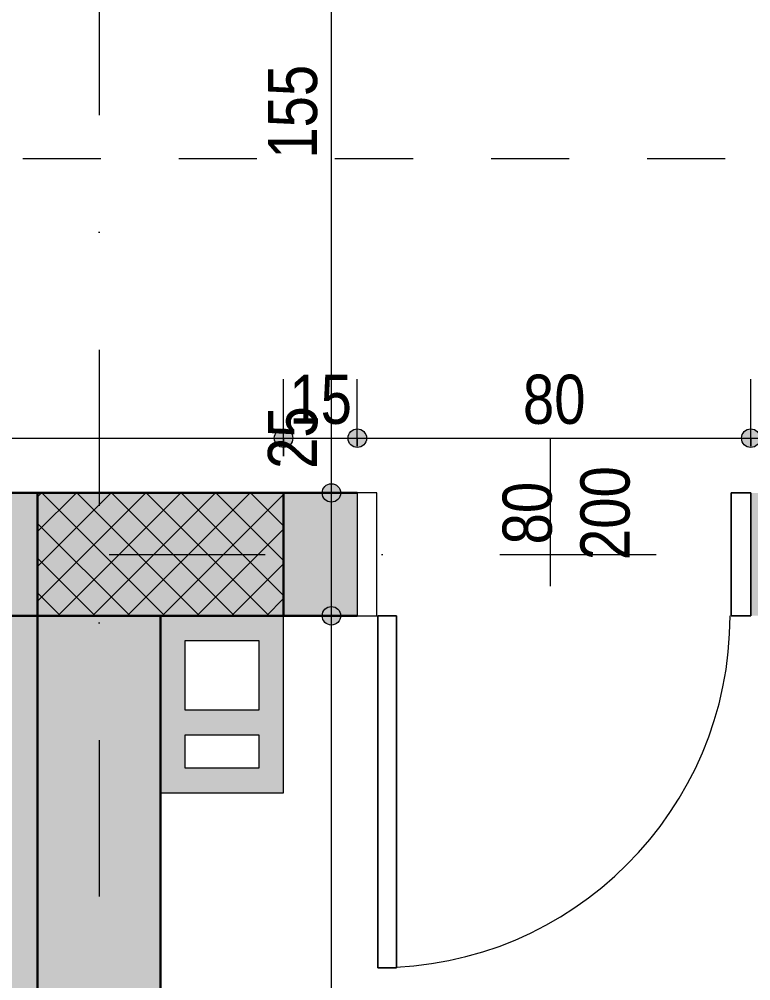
# Model space of a CAD drawing. Header units: centimetres. Extents: x -78 to 2009, y -1466 to 320.
# Drawn here: x 1335.4 to 1484.1, y -1000.8 to -805.2 of the extents above; entities that cross this region are included whole.
import ezdxf

# ---------------------------------------------------------------- set-up
doc = ezdxf.new("R2010")
doc.units = ezdxf.units.CM
doc.linetypes.add('Dash', pattern=[31.75, 15.875, -15.875])
doc.linetypes.add('Dash dot', pattern=[79.375, 31.75, -23.8125, 0, -23.8125])
for name, color, linetype, lineweight in [('A-ANNO-DIMS', 7, 'Continuous', 9), ('A-ANNO-DIMS-50', 7, 'Continuous', 9), ('A-DOOR', 7, 'Continuous', 9), ('A-DOOR-FRAM', 7, 'Continuous', 15), ('A-DOOR-IDEN', 7, 'Continuous', 9), ('A-GENM', 7, 'Continuous', 9), ('A-WALL', 7, 'Continuous', 9), ('A-WALL-PATT', 7, 'Continuous', 9), ('G-ANNO-SYMB', 7, 'Continuous', 9), ('S-COLS', 7, 'Continuous', 9), ('S-GRID', 7, 'Continuous', 9)]:
    doc.layers.add(name, color=color, linetype=linetype, lineweight=lineweight)
doc.styles.add('Arial Narrow_1', font='ARIALN.TTF', dxfattribs={"height": 10})
doc.styles.add('Arial Narrow_3', font='ARIALN.TTF', dxfattribs={"height": 10})
doc.dimstyles.new('TEC_DIM', dxfattribs={"dimscale": 30.48, "dimtxt": 10.23431, "dimasz": 0.492126, "dimexe": 0.393701, "dimexo": 0.246063, "dimgap": 0, "dimtad": 1, "dimdec": 0, "dimzin": 0, "dimdsep": 46, "dimtxsty": 'Arial Narrow_3', "dimblk1": 'DOTSMALL', "dimblk2": 'DOTSMALL', "dimsah": 1, "dimcen": 0.09, "dimazin": 0, "dimtfac": 1, "dimtdec": 4, "dimtix": 1, "dimtmove": 0, "dimatfit": 3, "dimfxl": 0, "dimtvp": 1, "dimtolj": 1, "dimtzin": 0, "dimarcsym": 0})
doc.dimstyles.new('TEC_DIM_2', dxfattribs={"dimscale": 30.48, "dimtxt": 10.23431, "dimasz": 0.492126, "dimexe": 0.393701, "dimexo": 0.246063, "dimgap": 0, "dimtad": 1, "dimdec": 0, "dimzin": 0, "dimdsep": 46, "dimtxsty": 'Arial Narrow_3', "dimblk1": 'DOTSMALL', "dimblk2": 'DOTSMALL', "dimsah": 1, "dimcen": 0.09, "dimazin": 0, "dimtfac": 1, "dimtdec": 4, "dimtix": 1, "dimtmove": 2, "dimatfit": 3, "dimfxl": 0, "dimtvp": 1, "dimtolj": 1, "dimtzin": 0, "dimarcsym": 0})
doc.dimstyles.new('TEC_DIM_3', dxfattribs={"dimscale": 30.48, "dimtxt": 10.23431, "dimasz": 0.492126, "dimexe": 0.393701, "dimexo": 0.246063, "dimgap": 0, "dimtad": 1, "dimdec": 0, "dimzin": 0, "dimdsep": 46, "dimtxsty": 'Arial Narrow_3', "dimblk1": 'DOTSMALL', "dimblk2": 'DOTSMALL', "dimsah": 1, "dimcen": 0.09, "dimazin": 0, "dimtfac": 1, "dimtdec": 4, "dimtix": 1, "dimtmove": 0, "dimatfit": 3, "dimfxl": 0, "dimtvp": 1, "dimtolj": 1, "dimtzin": 0, "dimarcsym": 0})

# ---------------------------------------------------------------- blocks, each defined once
blk = doc.blocks.new('TEC_DOOR-INT - 80x200-2358330-НИВО 1')
at = {"layer": 'A-DOOR', "lineweight": 15}
for p, q in [((32, 84.1), (32, 12.5)), ((35.8, 84.1), (32, 84.1)), ((32, 12.5), (32, 84.1)), ((32, 84.1), (35.8, 84.1)), ((35.8, 12.5), (35.8, 84.1)), ((35.8, 84.1), (35.8, 12.5)), ((32, 12.5), (35.8, 12.5)), ((35.8, 12.5), (32, 12.5))]:
    blk.add_line(p, q, dxfattribs=at)
at = {"layer": 'A-DOOR'}
blk.add_arc((35.8, 12.5), 71.6, 90, 180, dxfattribs=at)
at = {"layer": 'A-DOOR-FRAM'}
for p, q in [((-36, 12.5), (-40, 12.5)), ((-40, 12.5), (-40, -12.5)), ((-40, -12.5), (-40, 12.5)), ((-40, 12.5), (-36, 12.5)), ((-36, -12.5), (-36, 12.5)), ((-36, 12.5), (-36, -12.5)), ((40, 12.5), (36, 12.5)), ((36, 12.5), (36, -12.5)), ((36, 12.5), (36, -12.5)), ((40, 12.5), (36, 12.5)), ((40, -12.5), (40, 12.5)), ((40, -12.5), (40, 12.5)), ((-40, -12.5), (-36, -12.5)), ((-36, -12.5), (-40, -12.5)), ((36, -12.5), (40, -12.5)), ((36, -12.5), (40, -12.5))]:
    blk.add_line(p, q, dxfattribs=at)
blk = doc.blocks.new('TEC_CHIMNEY-2P - TEC_CHIMNEY-2P-2377915-НИВО 1')
at = {"layer": 'A-GENM', "true_color": 0x808080}
h = blk.add_hatch(color=8, dxfattribs=at)
h.paths.add_polyline_path([(0, 36), (0, 0), (25, 0), (25, 36)])
h.paths.add_polyline_path([(5, 31), (20, 31), (20, 24.23), (5, 24.23)])
h.paths.add_polyline_path([(5, 19.23), (20, 19.23), (20, 5), (5, 5)])
at = {"layer": 'A-GENM'}
for p, q in [((25, 36), (0, 36)), ((0, 36), (0, 0)), ((25, 0), (25, 36)), ((5, 24.23), (5, 31)), ((5, 31), (20, 31)), ((20, 31), (20, 24.23)), ((20, 24.23), (5, 24.23)), ((5, 19.23), (20, 19.23)), ((5, 5), (5, 19.23)), ((20, 19.23), (20, 5)), ((20, 5), (5, 5)), ((0, 0), (25, 0))]:
    blk.add_line(p, q, dxfattribs=at)
blk = doc.blocks.new('TEC_DOOR_TAG - TEC_DOOR_TAG-22318-НИВО 1')
at = {"layer": 'A-DOOR-IDEN'}
blk.add_line((-0.0145, -0.0167), (-0.0145, 0.5833), dxfattribs=at)
blk = doc.blocks.new('DIMBLOCK52-НИВО 1')
at = {"layer": 'A-ANNO-DIMS-50', "transparency": 16777216}
h = blk.add_hatch(color=256, dxfattribs=at)
edge = h.paths.add_edge_path()
edge.add_arc((124.14, -1408.87), 1.88, 0, 360)
h = blk.add_hatch(color=256, dxfattribs=at)
edge = h.paths.add_edge_path()
edge.add_arc((1799.14, -1408.87), 1.88, 0, 360)
for p, q in [((1799.14, -821.59), (1799.14, -1420.87)), ((1799.14, -1408.87), (1799.14, -821.59)), ((124.14, -954.09), (124.14, -1420.87)), ((124.14, -1408.87), (124.14, -954.09)), ((124.14, -1408.87), (1799.14, -1408.87))]:
    blk.add_line(p, q, dxfattribs=at)
for centre in [(124.14, -1408.87), (1799.14, -1408.87)]:
    blk.add_circle(centre, 1.88, dxfattribs=at)
at = {"layer": 'A-ANNO-DIMS-50', "color": 0, "transparency": 16777216, "insert": (948.97, -1395.94), "char_height": 10, "width": 30.4105, "attachment_point": 1, "line_spacing_factor": 0.974696, "style": 'Arial Narrow_3'}
blk.add_mtext('1675', dxfattribs=at)
blk = doc.blocks.new('_DotSmall')
at = {"color": 0, "linetype": 'ByBlock', "const_width": 0.5}
blk.add_lwpolyline([(-0.0625, 0, 1), (0.0625, 0, 1)], format="xyb", close=True, dxfattribs=at)
blk = doc.blocks.new('DIMBLOCK116-НИВО 1')
at = {"layer": 'A-ANNO-DIMS-50', "transparency": 16777216}
h = blk.add_hatch(color=256, dxfattribs=at)
edge = h.paths.add_edge_path()
edge.add_arc((1398.88, -926.59), 1.88, 0, 360)
h = blk.add_hatch(color=256, dxfattribs=at)
edge = h.paths.add_edge_path()
edge.add_arc((1398.88, -1181.59), 1.88, 0, 360)
for p, q in [((1403.73, -926.59), (1386.88, -926.59)), ((1398.88, -1181.59), (1398.88, -926.59)), ((1398.88, -926.59), (1403.73, -926.59)), ((1403.73, -1181.59), (1386.88, -1181.59)), ((1398.88, -1181.59), (1403.73, -1181.59))]:
    blk.add_line(p, q, dxfattribs=at)
for centre in [(1398.88, -926.59), (1398.88, -1181.59)]:
    blk.add_circle(centre, 1.88, dxfattribs=at)
at = {"layer": 'A-ANNO-DIMS-50', "color": 0, "transparency": 16777216, "insert": (1385.96, -1063.59), "char_height": 10, "width": 22.8079, "attachment_point": 1, "rotation": 90, "line_spacing_factor": 0.974696, "style": 'Arial Narrow_3'}
blk.add_mtext('255', dxfattribs=at)
blk = doc.blocks.new('DIMBLOCK117-НИВО 1')
at = {"layer": 'A-ANNO-DIMS-50', "transparency": 16777216}
h = blk.add_hatch(color=256, dxfattribs=at)
edge = h.paths.add_edge_path()
edge.add_arc((1398.88, -901.59), 1.88, 0, 360)
h = blk.add_hatch(color=256, dxfattribs=at)
edge = h.paths.add_edge_path()
edge.add_arc((1398.88, -926.59), 1.88, 0, 360)
for p, q in [((1403.73, -901.59), (1386.88, -901.59)), ((1398.88, -926.59), (1398.88, -901.59)), ((1398.88, -901.59), (1403.73, -901.59)), ((1403.73, -926.59), (1386.88, -926.59)), ((1398.88, -926.59), (1403.73, -926.59))]:
    blk.add_line(p, q, dxfattribs=at)
for centre in [(1398.88, -901.59), (1398.88, -926.59)]:
    blk.add_circle(centre, 1.88, dxfattribs=at)
at = {"layer": 'A-ANNO-DIMS-50', "color": 0, "transparency": 16777216, "insert": (1385.96, -896.71), "char_height": 10, "width": 15.2053, "attachment_point": 1, "rotation": 90, "line_spacing_factor": 0.974696, "style": 'Arial Narrow_3'}
blk.add_mtext('25', dxfattribs=at)
blk = doc.blocks.new('DIMBLOCK118-НИВО 1')
at = {"layer": 'A-ANNO-DIMS-50', "transparency": 16777216}
h = blk.add_hatch(color=256, dxfattribs=at)
edge = h.paths.add_edge_path()
edge.add_arc((1398.88, -746.59), 1.88, 0, 360)
h = blk.add_hatch(color=256, dxfattribs=at)
edge = h.paths.add_edge_path()
edge.add_arc((1398.88, -901.59), 1.88, 0, 360)
for p, q in [((1403.73, -746.59), (1386.88, -746.59)), ((1398.88, -901.59), (1398.88, -746.59)), ((1398.88, -746.59), (1403.73, -746.59)), ((1403.73, -901.59), (1386.88, -901.59)), ((1398.88, -901.59), (1403.73, -901.59))]:
    blk.add_line(p, q, dxfattribs=at)
for centre in [(1398.88, -746.59), (1398.88, -901.59)]:
    blk.add_circle(centre, 1.88, dxfattribs=at)
at = {"layer": 'A-ANNO-DIMS-50', "color": 0, "transparency": 16777216, "insert": (1385.96, -833.59), "char_height": 10, "width": 22.8079, "attachment_point": 1, "rotation": 90, "line_spacing_factor": 0.974696, "style": 'Arial Narrow_3'}
blk.add_mtext('155', dxfattribs=at)
blk = doc.blocks.new('DIMBLOCK265-НИВО 1')
at = {"layer": 'A-ANNO-DIMS-50', "transparency": 16777216}
h = blk.add_hatch(color=256, dxfattribs=at)
edge = h.paths.add_edge_path()
edge.add_arc((1259.14, -890.45), 1.88, 0, 360)
h = blk.add_hatch(color=256, dxfattribs=at)
edge = h.paths.add_edge_path()
edge.add_arc((1389.14, -890.45), 1.88, 0, 360)
for p, q in [((1259.14, -894.09), (1259.14, -878.45)), ((1389.14, -894.09), (1389.14, -878.45)), ((1259.14, -890.45), (1389.14, -890.45)), ((1259.14, -890.45), (1259.14, -894.09)), ((1389.14, -890.45), (1389.14, -894.09))]:
    blk.add_line(p, q, dxfattribs=at)
for centre in [(1259.14, -890.45), (1389.14, -890.45)]:
    blk.add_circle(centre, 1.88, dxfattribs=at)
at = {"layer": 'A-ANNO-DIMS-50', "color": 0, "transparency": 16777216, "insert": (1314.64, -877.53), "char_height": 10, "width": 22.8079, "attachment_point": 1, "line_spacing_factor": 0.974696, "style": 'Arial Narrow_3'}
blk.add_mtext('130', dxfattribs=at)
blk = doc.blocks.new('DIMBLOCK266-НИВО 1')
at = {"layer": 'A-ANNO-DIMS-50', "transparency": 16777216}
h = blk.add_hatch(color=256, dxfattribs=at)
edge = h.paths.add_edge_path()
edge.add_arc((1389.14, -890.45), 1.88, 0, 360)
h = blk.add_hatch(color=256, dxfattribs=at)
edge = h.paths.add_edge_path()
edge.add_arc((1404.14, -890.45), 1.88, 0, 360)
for p, q in [((1389.14, -894.09), (1389.14, -878.45)), ((1404.14, -892.09), (1404.14, -878.45)), ((1389.14, -890.45), (1404.14, -890.45)), ((1389.14, -890.45), (1389.14, -894.09)), ((1404.14, -890.45), (1404.14, -892.09))]:
    blk.add_line(p, q, dxfattribs=at)
for centre in [(1389.14, -890.45), (1404.14, -890.45)]:
    blk.add_circle(centre, 1.88, dxfattribs=at)
at = {"layer": 'A-ANNO-DIMS-50', "color": 0, "transparency": 16777216, "insert": (1390.31, -877.53), "char_height": 10, "width": 15.2053, "attachment_point": 1, "line_spacing_factor": 0.974696, "style": 'Arial Narrow_3'}
blk.add_mtext('15', dxfattribs=at)
blk = doc.blocks.new('DIMBLOCK267-НИВО 1')
at = {"layer": 'A-ANNO-DIMS-50', "transparency": 16777216}
h = blk.add_hatch(color=256, dxfattribs=at)
edge = h.paths.add_edge_path()
edge.add_arc((1404.14, -890.45), 1.88, 0, 360)
h = blk.add_hatch(color=256, dxfattribs=at)
edge = h.paths.add_edge_path()
edge.add_arc((1484.14, -890.45), 1.88, 0, 360)
for p, q in [((1404.14, -892.09), (1404.14, -878.45)), ((1484.14, -892.09), (1484.14, -878.45)), ((1404.14, -890.45), (1484.14, -890.45)), ((1404.14, -890.45), (1404.14, -892.09)), ((1484.14, -890.45), (1484.14, -892.09))]:
    blk.add_line(p, q, dxfattribs=at)
for centre in [(1404.14, -890.45), (1484.14, -890.45)]:
    blk.add_circle(centre, 1.88, dxfattribs=at)
at = {"layer": 'A-ANNO-DIMS-50', "color": 0, "transparency": 16777216, "insert": (1437.81, -877.53), "char_height": 10, "width": 15.2053, "attachment_point": 1, "line_spacing_factor": 0.974696, "style": 'Arial Narrow_3'}
blk.add_mtext('80', dxfattribs=at)
blk = doc.blocks.new('DIMBLOCK268-НИВО 1')
at = {"layer": 'A-ANNO-DIMS-50', "transparency": 16777216}
h = blk.add_hatch(color=256, dxfattribs=at)
edge = h.paths.add_edge_path()
edge.add_arc((1484.14, -890.45), 1.88, 0, 360)
h = blk.add_hatch(color=256, dxfattribs=at)
edge = h.paths.add_edge_path()
edge.add_arc((1574.14, -890.45), 1.88, 0, 360)
for p, q in [((1484.14, -892.09), (1484.14, -878.45)), ((1574.14, -895.3), (1574.14, -878.45)), ((1484.14, -890.45), (1574.14, -890.45)), ((1484.14, -890.45), (1484.14, -892.09)), ((1574.14, -890.45), (1574.14, -895.3))]:
    blk.add_line(p, q, dxfattribs=at)
for centre in [(1484.14, -890.45), (1574.14, -890.45)]:
    blk.add_circle(centre, 1.88, dxfattribs=at)
at = {"layer": 'A-ANNO-DIMS-50', "color": 0, "transparency": 16777216, "insert": (1522.81, -877.53), "char_height": 10, "width": 15.2053, "attachment_point": 1, "line_spacing_factor": 0.974696, "style": 'Arial Narrow_3'}
blk.add_mtext('90', dxfattribs=at)

msp = doc.modelspace()

# ---------------------------------------------------------------- hatches: boundary and pattern name
at = {"layer": 'A-WALL-PATT', "true_color": 0x808080}
h = msp.add_hatch(color=8, dxfattribs=at)
h.paths.add_polyline_path([(948.34, -926.59), (979.14, -926.59), (979.14, -901.59), (919.14, -901.59), (919.14, -926.59), (944.14, -926.59)])
h.paths.add_polyline_path([(1364.14, -926.59), (1364.14, -901.59), (1259.14, -901.59), (1259.14, -926.59), (1339.14, -926.59)])
h = msp.add_hatch(color=8, dxfattribs=at)
h.paths.add_polyline_path([(1629.83, -926.59), (1674.14, -926.59), (1674.14, -901.59), (1484.14, -901.59), (1484.14, -926.59), (1616.72, -926.59)])
h.paths.add_polyline_path([(1404.14, -926.59), (1404.14, -901.59), (1364.14, -901.59), (1364.14, -926.59)])
at = {"layer": 'A-WALL-PATT', "lineweight": 5, "true_color": 0xffff80}
h = msp.add_hatch(color=51, dxfattribs=at)
h.paths.add_polyline_path([(944.14, -941.59), (979.14, -941.59), (979.14, -926.59), (944.14, -926.59)])
h.paths.add_polyline_path([(1339.14, -941.59), (1339.14, -926.59), (1259.14, -926.59), (1259.14, -941.59), (1324.14, -941.59)])
at = {"layer": 'A-WALL-PATT', "lineweight": 5, "true_color": 0x808080}
h = msp.add_hatch(color=8, dxfattribs=at)
h.paths.add_polyline_path([(1364.14, -1206.59), (1364.14, -1085.51), (1339.14, -1085.51), (1339.14, -1206.59)])
h.paths.add_polyline_path([(1364.14, -1003.51), (1364.14, -926.59), (1339.14, -926.59), (1339.14, -1003.51)])
at = {"layer": 'A-WALL-PATT', "lineweight": 5, "true_color": 0xffff80}
h = msp.add_hatch(color=51, dxfattribs=at)
h.paths.add_polyline_path([(1339.14, -1221.59), (1339.14, -1085.51), (1324.14, -1085.51), (1324.14, -1221.59)])
h.paths.add_polyline_path([(1339.14, -1003.51), (1339.14, -941.59), (1324.14, -941.59), (1324.14, -1003.51)])
at = {"layer": 'S-COLS'}
h = msp.add_hatch(dxfattribs=at)
h.set_pattern_fill('FP1_11', color=256, style=0, pattern_type=2)
h.set_pattern_definition([(45, (0, 0), (-3.535534, 3.535534), []), (135, (0, 0), (-3.535534, -3.535534), [])])
h.paths.add_polyline_path([(1389.14, -926.59), (1389.14, -901.59), (1339.14, -901.59), (1339.14, -926.59)])

# ---------------------------------------------------------------- linework, layer by layer
at = {"layer": 'A-WALL', "lineweight": 30}
for p, q in [((1404.14, -901.59), (1259.14, -901.59)), ((1259.14, -926.59), (1339.14, -926.59)), ((1339.14, -1016.59), (1339.14, -926.59)), ((1364.14, -926.59), (1404.14, -926.59)), ((1364.14, -926.59), (1364.14, -1016.59))]:
    msp.add_line(p, q, dxfattribs=at)
at = {"layer": 'G-ANNO-SYMB', "linetype": 'Dash', "lineweight": 18}
msp.add_line((-60.91, -833.55), (1988.27, -833.55), dxfattribs=at)
at = {"layer": 'S-COLS', "lineweight": 30}
for p, q in [((1389.14, -901.59), (1339.14, -901.59)), ((1339.14, -901.59), (1339.14, -926.59)), ((1389.14, -926.59), (1389.14, -901.59)), ((1339.14, -926.59), (1389.14, -926.59))]:
    msp.add_line(p, q, dxfattribs=at)
at = {"layer": 'S-GRID', "color": 1, "linetype": 'Dash dot', "lineweight": 18, "true_color": 0xff0000}
for p, q in [((1351.64, 160.73), (1351.64, -1310.92)), ((82.05, -914.09), (1840.98, -914.09))]:
    msp.add_line(p, q, dxfattribs=at)

# ---------------------------------------------------------------- block references
at = {"layer": 'A-DOOR', "rotation": 180}
msp.add_blockref('TEC_DOOR-INT - 80x200-2358330-НИВО 1', (1444.14, -914.09), dxfattribs=at)
at = {"layer": 'A-DOOR-IDEN', "xscale": 49.99999999999998, "yscale": 49.99999999999998, "zscale": 49.99999999999998}
msp.add_blockref('TEC_DOOR_TAG - TEC_DOOR_TAG-22318-НИВО 1', (1444.14, -919.74), dxfattribs=at)
at = {"layer": 'A-GENM', "rotation": 180}
msp.add_blockref('TEC_CHIMNEY-2P - TEC_CHIMNEY-2P-2377915-НИВО 1', (1389.14, -926.59), dxfattribs=at)

# ---------------------------------------------------------------- texts
at = {"layer": 'A-DOOR-IDEN', "insert": (1446.66, -905.7), "char_height": 10, "width": 20.2, "attachment_point": 5, "rotation": 90, "line_spacing_factor": 0.949189, "style": 'Arial Narrow_1'}
msp.add_mtext('\\pt5,10,15,20,25,30,35,40,45,50,55,60,65,70,75,80,85,90,95,100,105,110,115,120,125,130,135,140,145,150,155,160;80\\P200', dxfattribs=at)

# ---------------------------------------------------------------- dimensions: what is measured, and where the dimension line sits
at = {"layer": 'A-ANNO-DIMS'}
for base, p1, p2, override, picture, middle in [((1398.88, -746.59), (1396.23, -901.59), (1396.23, -746.59), {"dimpost": '<>', "dimfxl": 155}, 'DIMBLOCK118-НИВО 1', (1393.78, -824.09)), ((1398.88, -926.59), (1396.23, -1181.59), (1396.23, -926.59), {"dimpost": '<>', "dimfxl": 255}, 'DIMBLOCK116-НИВО 1', (1393.78, -1054.09))]:
    dim = msp.add_linear_dim(base=base, p1=p1, p2=p2, angle=90, dimstyle='TEC_DIM', override=override, dxfattribs=at)
    dim.commit()
    dim.dimension.update_dxf_attribs({"geometry": picture, "text_midpoint": middle})
for base, p1, p2, dimstyle, override, picture, middle in [((1799.14, -1408.87), (124.14, -946.59), (1799.14, -814.09), 'TEC_DIM', {"dimpost": '<>', "dimfxl": 1680.232499}, 'DIMBLOCK52-НИВО 1', (961.64, -1403.76)), ((1389.14, -890.45), (1259.14, -901.59), (1389.14, -901.59), 'TEC_DIM', {"dimpost": '<>', "dimfxl": 130}, 'DIMBLOCK265-НИВО 1', (1324.14, -885.35)), ((1404.14, -890.45), (1389.14, -901.59), (1404.14, -899.59), 'TEC_DIM_3', {"dimpost": '<>', "dimfxl": 15.132746}, 'DIMBLOCK266-НИВО 1', (1396.64, -885.35)), ((1484.14, -890.45), (1404.14, -899.59), (1484.14, -899.59), 'TEC_DIM_3', {"dimpost": '<>', "dimfxl": 80}, 'DIMBLOCK267-НИВО 1', (1444.14, -885.35)), ((1574.14, -890.45), (1484.14, -899.59), (1574.14, -887.8), 'TEC_DIM_3', {"dimpost": '<>', "dimfxl": 90.768632}, 'DIMBLOCK268-НИВО 1', (1529.14, -885.35))]:
    dim = msp.add_linear_dim(base=base, p1=p1, p2=p2, dimstyle=dimstyle, override=override, dxfattribs=at)
    dim.commit()
    dim.dimension.update_dxf_attribs({"geometry": picture, "text_midpoint": middle})
dim = msp.add_linear_dim(base=(1398.88, -901.59), p1=(1396.23, -926.59), p2=(1396.23, -901.59), angle=90, dimstyle='TEC_DIM_2', override={"dimpost": '<>', "dimfxl": 25}, dxfattribs=at)
dim.commit()
dim.dimension.update_dxf_attribs({"geometry": 'DIMBLOCK117-НИВО 1', "text_midpoint": (1392.63, -889.1), "dimtype": 160, "text_rotation": 90})

doc.saveas('drawing.dxf')
